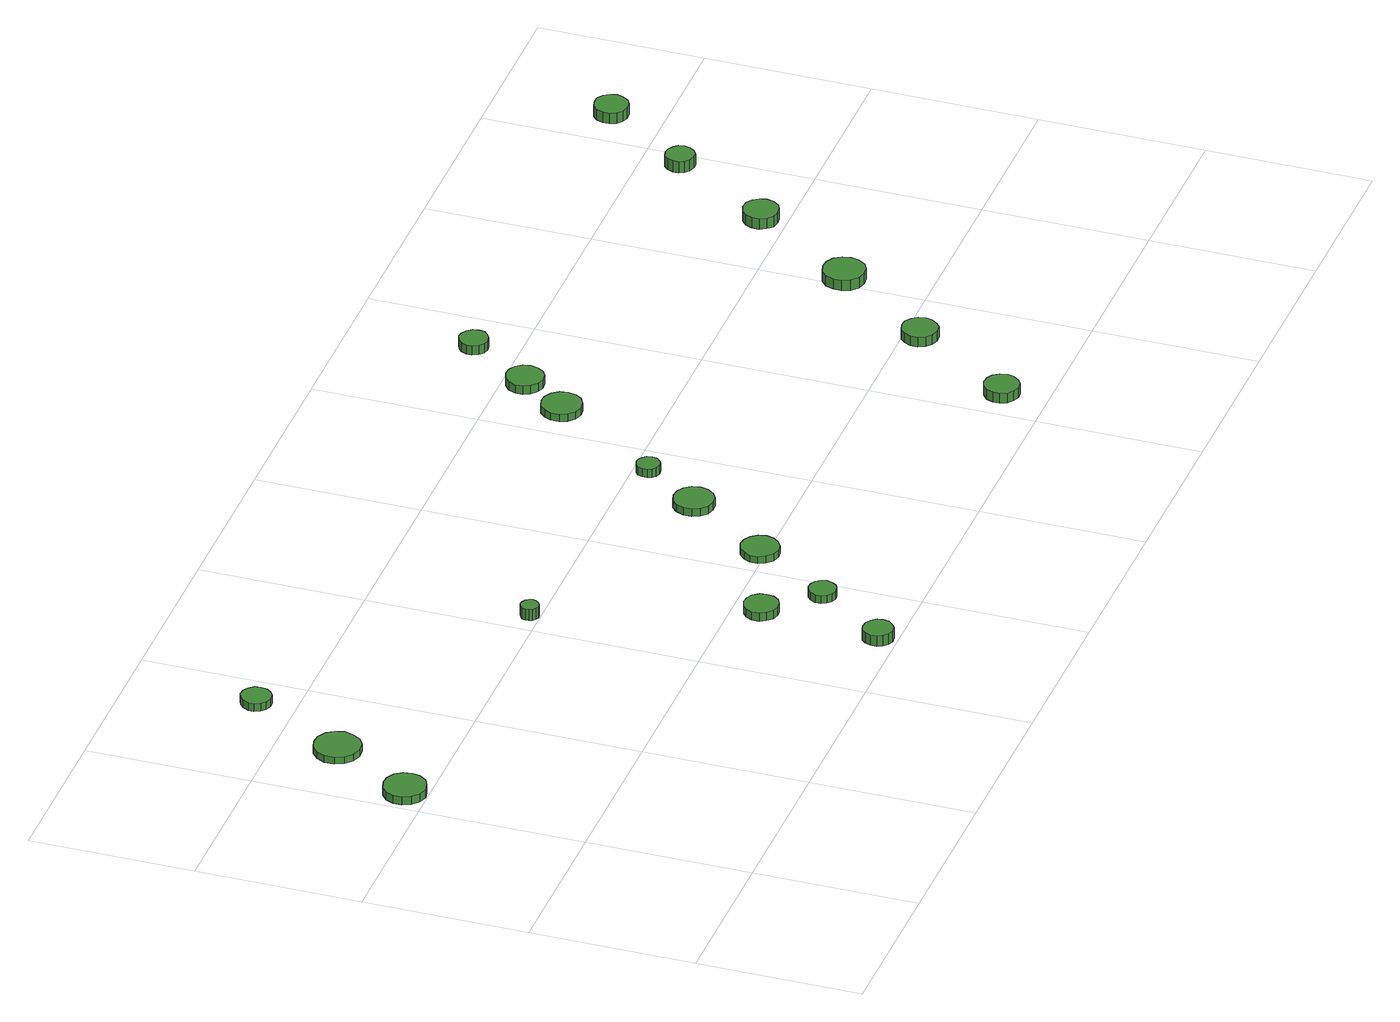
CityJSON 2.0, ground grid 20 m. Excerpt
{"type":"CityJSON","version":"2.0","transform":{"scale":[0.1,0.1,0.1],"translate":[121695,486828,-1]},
"CityObjects":{
"tree1":{"type":"SolitaryVegetationObject","attributes":{"function":"something"},"geometry":[{"type":"MultiSurface","lod":"1","boundaries":[[[0,1,2,3,4,5,6,7,8,9,10,11,12,13,14]],[[15,16,17,18,19,20,21,22,23,24,25,26,27,28,29]],[[0,29,28,1]],[[1,28,27,2]],[[2,27,26,3]],[[3,26,25,4]],[[4,25,24,5]],[[5,24,23,6]],[[6,23,22,7]],[[7,22,21,8]],[[8,21,20,9]],[[9,20,19,10]],[[10,19,18,11]],[[11,18,17,12]],[[12,17,16,13]],[[13,16,15,14]],[[14,15,29,0]]]}]},
"tree2":{"type":"SolitaryVegetationObject","attributes":{"function":"something"},"geometry":[{"type":"MultiSurface","lod":"1","boundaries":[[[30,31,32,33,34,35,36,37,38,39,40,41,42,43,44]],[[45,46,47,48,49,50,51,52,53,54,55,56,57,58,59]],[[30,59,58,31]],[[31,58,57,32]],[[32,57,56,33]],[[33,56,55,34]],[[34,55,54,35]],[[35,54,53,36]],[[36,53,52,37]],[[37,52,51,38]],[[38,51,50,39]],[[39,50,49,40]],[[40,49,48,41]],[[41,48,47,42]],[[42,47,46,43]],[[43,46,45,44]],[[44,45,59,30]]]}]},
"tree3":{"type":"SolitaryVegetationObject","attributes":{"function":"something"},"geometry":[{"type":"MultiSurface","lod":"1","boundaries":[[[60,61,62,63,64,65,66,67,68,69,70,71,72,73,74]],[[75,76,77,78,79,80,81,82,83,84,85,86,87,88,89]],[[60,89,88,61]],[[61,88,87,62]],[[62,87,86,63]],[[63,86,85,64]],[[64,85,84,65]],[[65,84,83,66]],[[66,83,82,67]],[[67,82,81,68]],[[68,81,80,69]],[[69,80,79,70]],[[70,79,78,71]],[[71,78,77,72]],[[72,77,76,73]],[[73,76,75,74]],[[74,75,89,60]]]}]},
"tree4":{"type":"SolitaryVegetationObject","attributes":{"function":"something"},"geometry":[{"type":"MultiSurface","lod":"1","boundaries":[[[90,91,92,93,94,95,96,97,98,99,100,101,102,103,104]],[[105,106,107,108,109,110,111,112,113,114,115,116,117,118,119]],[[90,119,118,91]],[[91,118,117,92]],[[92,117,116,93]],[[93,116,115,94]],[[94,115,114,95]],[[95,114,113,96]],[[96,113,112,97]],[[97,112,111,98]],[[98,111,110,99]],[[99,110,109,100]],[[100,109,108,101]],[[101,108,107,102]],[[102,107,106,103]],[[103,106,105,104]],[[104,105,119,90]]]}]},
"tree5":{"type":"SolitaryVegetationObject","attributes":{"function":"something"},"geometry":[{"type":"MultiSurface","lod":"1","boundaries":[[[120,121,122,123,124,125,126,127,128,129,130,131,132,133,134]],[[135,136,137,138,139,140,141,142,143,144,145,146,147,148,149]],[[120,149,148,121]],[[121,148,147,122]],[[122,147,146,123]],[[123,146,145,124]],[[124,145,144,125]],[[125,144,143,126]],[[126,143,142,127]],[[127,142,141,128]],[[128,141,140,129]],[[129,140,139,130]],[[130,139,138,131]],[[131,138,137,132]],[[132,137,136,133]],[[133,136,135,134]],[[134,135,149,120]]]}]},
"tree6":{"type":"SolitaryVegetationObject","attributes":{"function":"something"},"geometry":[{"type":"MultiSurface","lod":"1","boundaries":[[[150,151,152,153,154,155,156,157,158,159,160,161,162,163,164]],[[165,166,167,168,169,170,171,172,173,174,175,176,177,178,179]],[[150,179,178,151]],[[151,178,177,152]],[[152,177,176,153]],[[153,176,175,154]],[[154,175,174,155]],[[155,174,173,156]],[[156,173,172,157]],[[157,172,171,158]],[[158,171,170,159]],[[159,170,169,160]],[[160,169,168,161]],[[161,168,167,162]],[[162,167,166,163]],[[163,166,165,164]],[[164,165,179,150]]]}]},
"tree7":{"type":"SolitaryVegetationObject","attributes":{"function":"something"},"geometry":[{"type":"MultiSurface","lod":"1","boundaries":[[[180,181,182,183,184,185,186,187,188,189,190,191,192,193,194]],[[195,196,197,198,199,200,201,202,203,204,205,206,207,208,209]],[[180,209,208,181]],[[181,208,207,182]],[[182,207,206,183]],[[183,206,205,184]],[[184,205,204,185]],[[185,204,203,186]],[[186,203,202,187]],[[187,202,201,188]],[[188,201,200,189]],[[189,200,199,190]],[[190,199,198,191]],[[191,198,197,192]],[[192,197,196,193]],[[193,196,195,194]],[[194,195,209,180]]]}]},
"tree8":{"type":"SolitaryVegetationObject","attributes":{"function":"something"},"geometry":[{"type":"MultiSurface","lod":"1","boundaries":[[[210,211,212,213,214,215,216,217,218,219,220,221,222,223,224]],[[225,226,227,228,229,230,231,232,233,234,235,236,237,238,239]],[[210,239,238,211]],[[211,238,237,212]],[[212,237,236,213]],[[213,236,235,214]],[[214,235,234,215]],[[215,234,233,216]],[[216,233,232,217]],[[217,232,231,218]],[[218,231,230,219]],[[219,230,229,220]],[[220,229,228,221]],[[221,228,227,222]],[[222,227,226,223]],[[223,226,225,224]],[[224,225,239,210]]]}]},
"tree9":{"type":"SolitaryVegetationObject","attributes":{"function":"something"},"geometry":[{"type":"MultiSurface","lod":"1","boundaries":[[[240,241,242,243,244,245,246,247,248,249,250,251,252,253,254]],[[255,256,257,258,259,260,261,262,263,264,265,266,267,268,269]],[[240,269,268,241]],[[241,268,267,242]],[[242,267,266,243]],[[243,266,265,244]],[[244,265,264,245]],[[245,264,263,246]],[[246,263,262,247]],[[247,262,261,248]],[[248,261,260,249]],[[249,260,259,250]],[[250,259,258,251]],[[251,258,257,252]],[[252,257,256,253]],[[253,256,255,254]],[[254,255,269,240]]]}]},
"tree10":{"type":"SolitaryVegetationObject","attributes":{"function":"something"},"geometry":[{"type":"MultiSurface","lod":"1","boundaries":[[[270,271,272,273,274,275,276,277,278,279,280,281,282,283,284]],[[285,286,287,288,289,290,291,292,293,294,295,296,297,298,299]],[[270,299,298,271]],[[271,298,297,272]],[[272,297,296,273]],[[273,296,295,274]],[[274,295,294,275]],[[275,294,293,276]],[[276,293,292,277]],[[277,292,291,278]],[[278,291,290,279]],[[279,290,289,280]],[[280,289,288,281]],[[281,288,287,282]],[[282,287,286,283]],[[283,286,285,284]],[[284,285,299,270]]]}]},
"tree11":{"type":"SolitaryVegetationObject","attributes":{"function":"something"},"geometry":[{"type":"MultiSurface","lod":"1","boundaries":[[[300,301,302,303,304,305,306,307,308,309,310,311,312,313,314]],[[315,316,317,318,319,320,321,322,323,324,325,326,327,328,329]],[[300,329,328,301]],[[301,328,327,302]],[[302,327,326,303]],[[303,326,325,304]],[[304,325,324,305]],[[305,324,323,306]],[[306,323,322,307]],[[307,322,321,308]],[[308,321,320,309]],[[309,320,319,310]],[[310,319,318,311]],[[311,318,317,312]],[[312,317,316,313]],[[313,316,315,314]],[[314,315,329,300]]]}]},
"tree12":{"type":"SolitaryVegetationObject","attributes":{"function":"something"},"geometry":[{"type":"MultiSurface","lod":"1","boundaries":[[[330,331,332,333,334,335,336,337,338,339,340,341,342,343,344]],[[345,346,347,348,349,350,351,352,353,354,355,356,357,358,359]],[[330,359,358,331]],[[331,358,357,332]],[[332,357,356,333]],[[333,356,355,334]],[[334,355,354,335]],[[335,354,353,336]],[[336,353,352,337]],[[337,352,351,338]],[[338,351,350,339]],[[339,350,349,340]],[[340,349,348,341]],[[341,348,347,342]],[[342,347,346,343]],[[343,346,345,344]],[[344,345,359,330]]]}]},
"tree13":{"type":"SolitaryVegetationObject","attributes":{"function":"something"},"geometry":[{"type":"MultiSurface","lod":"1","boundaries":[[[360,361,362,363,364,365,366,367,368,369,370,371,372,373,374]],[[375,376,377,378,379,380,381,382,383,384,385,386,387,388,389]],[[360,389,388,361]],[[361,388,387,362]],[[362,387,386,363]],[[363,386,385,364]],[[364,385,384,365]],[[365,384,383,366]],[[366,383,382,367]],[[367,382,381,368]],[[368,381,380,369]],[[369,380,379,370]],[[370,379,378,371]],[[371,378,377,372]],[[372,377,376,373]],[[373,376,375,374]],[[374,375,389,360]]]}]},
"tree14":{"type":"SolitaryVegetationObject","attributes":{"function":"something"},"geometry":[{"type":"MultiSurface","lod":"1","boundaries":[[[390,391,392,393,394,395,396,397,398,399,400,401,402,403,404]],[[405,406,407,408,409,410,411,412,413,414,415,416,417,418,419]],[[390,419,418,391]],[[391,418,417,392]],[[392,417,416,393]],[[393,416,415,394]],[[394,415,414,395]],[[395,414,413,396]],[[396,413,412,397]],[[397,412,411,398]],[[398,411,410,399]],[[399,410,409,400]],[[400,409,408,401]],[[401,408,407,402]],[[402,407,406,403]],[[403,406,405,404]],[[404,405,419,390]]]}]},
"tree15":{"type":"SolitaryVegetationObject","attributes":{"function":"something"},"geometry":[{"type":"MultiSurface","lod":"1","boundaries":[[[420,421,422,423,424,425,426,427,428,429,430,431,432,433,434]],[[435,436,437,438,439,440,441,442,443,444,445,446,447,448,449]],[[420,449,448,421]],[[421,448,447,422]],[[422,447,446,423]],[[423,446,445,424]],[[424,445,444,425]],[[425,444,443,426]],[[426,443,442,427]],[[427,442,441,428]],[[428,441,440,429]],[[429,440,439,430]],[[430,439,438,431]],[[431,438,437,432]],[[432,437,436,433]],[[433,436,435,434]],[[434,435,449,420]]]}]},
"tree16":{"type":"SolitaryVegetationObject","attributes":{"function":"something"},"geometry":[{"type":"MultiSurface","lod":"1","boundaries":[[[450,451,452,453,454,455,456,457,458,459,460,461,462,463,464]],[[465,466,467,468,469,470,471,472,473,474,475,476,477,478,479]],[[450,479,478,451]],[[451,478,477,452]],[[452,477,476,453]],[[453,476,475,454]],[[454,475,474,455]],[[455,474,473,456]],[[456,473,472,457]],[[457,472,471,458]],[[458,471,470,459]],[[459,470,469,460]],[[460,469,468,461]],[[461,468,467,462]],[[462,467,466,463]],[[463,466,465,464]],[[464,465,479,450]]]}]},
"tree17":{"type":"SolitaryVegetationObject","attributes":{"function":"something"},"geometry":[{"type":"MultiSurface","lod":"1","boundaries":[[[480,481,482,483,484,485,486,487,488,489,490,491,492,493,494]],[[495,496,497,498,499,500,501,502,503,504,505,506,507,508,509]],[[480,509,508,481]],[[481,508,507,482]],[[482,507,506,483]],[[483,506,505,484]],[[484,505,504,485]],[[485,504,503,486]],[[486,503,502,487]],[[487,502,501,488]],[[488,501,500,489]],[[489,500,499,490]],[[490,499,498,491]],[[491,498,497,492]],[[492,497,496,493]],[[493,496,495,494]],[[494,495,509,480]]]}]},
"tree18":{"type":"SolitaryVegetationObject","attributes":{"function":"something"},"geometry":[{"type":"MultiSurface","lod":"1","boundaries":[[[510,511,512,513,514,515,516,517,518,519,520,521,522,523,524]],[[525,526,527,528,529,530,531,532,533,534,535,536,537,538,539]],[[510,539,538,511]],[[511,538,537,512]],[[512,537,536,513]],[[513,536,535,514]],[[514,535,534,515]],[[515,534,533,516]],[[516,533,532,517]],[[517,532,531,518]],[[518,531,530,519]],[[519,530,529,520]],[[520,529,528,521]],[[521,528,527,522]],[[522,527,526,523]],[[523,526,525,524]],[[524,525,539,510]]]}]},
"tree19":{"type":"SolitaryVegetationObject","attributes":{"function":"something"},"geometry":[{"type":"MultiSurface","lod":"1","boundaries":[[[540,541,542,543,544,545,546,547,548,549,550,551,552,553,554]],[[555,556,557,558,559,560,561,562,563,564,565,566,567,568,569]],[[540,569,568,541]],[[541,568,567,542]],[[542,567,566,543]],[[543,566,565,544]],[[544,565,564,545]],[[545,564,563,546]],[[546,563,562,547]],[[547,562,561,548]],[[548,561,560,549]],[[549,560,559,550]],[[550,559,558,551]],[[551,558,557,552]],[[552,557,556,553]],[[553,556,555,554]],[[554,555,569,540]]]}]}
},
"vertices":[
[57,427,17],[55,437,17],[49,446,17],[39,451,17],[29,452,17],[19,449,17],[11,442,17],[6,432,17],[6,422,17],[11,412,17],[19,405,17],[29,401,17],[39,403,17],[49,408,17],[55,417,17],[55,417,6],[49,408,6],[39,403,6],[29,401,6],[19,405,6],[11,412,6],[6,422,6],[6,432,6],[11,442,6],[19,449,6],[29,452,6],[39,451,6],[49,446,6],[55,437,6],[57,427,6],
[118,528,15],[115,539,15],[109,548,15],[99,554,15],[87,555,15],[76,552,15],[68,544,15],[63,534,15],[63,522,15],[68,512,15],[76,504,15],[87,500,15],[99,501,15],[109,507,15],[115,517,15],[115,517,6],[109,507,6],[99,501,6],[87,500,6],[76,504,6],[68,512,6],[63,522,6],[63,534,6],[68,544,6],[76,552,6],[87,555,6],[99,554,6],[109,548,6],[115,539,6],[118,528,6],
[174,648,16],[173,655,16],[168,661,16],[162,665,16],[154,666,16],[147,663,16],[142,658,16],[138,651,16],[138,644,16],[142,637,16],[147,632,16],[154,629,16],[162,630,16],[168,634,16],[173,640,16],[173,640,6],[168,634,6],[162,630,6],[154,629,6],[147,632,6],[142,637,6],[138,644,6],[138,651,6],[142,658,6],[147,663,6],[154,666,6],[162,665,6],[168,661,6],[173,655,6],[174,648,6],
[528,22,21],[527,29,21],[522,35,21],[516,39,21],[508,40,21],[501,38,21],[496,33,21],[493,26,21],[493,18,21],[496,12,21],[501,7,21],[508,4,21],[516,5,21],[522,9,21],[527,15,21],[527,15,7],[522,9,7],[516,5,7],[508,4,7],[501,7,7],[496,12,7],[493,18,7],[493,26,7],[496,33,7],[501,38,7],[508,40,7],[516,39,7],[522,35,7],[527,29,7],[528,22,7],
[440,412,21],[439,416,21],[436,420,21],[432,422,21],[428,423,21],[424,421,21],[420,418,21],[419,414,21],[419,410,21],[420,406,21],[424,403,21],[428,401,21],[432,402,21],[436,404,21],[439,408,21],[439,408,6],[436,404,6],[432,402,6],[428,401,6],[424,403,6],[420,406,6],[419,410,6],[419,414,6],[420,418,6],[424,421,6],[428,423,6],[432,422,6],[436,420,6],[439,416,6],[440,412,6],
[540,166,18],[539,174,18],[534,181,18],[526,185,18],[518,186,18],[510,183,18],[504,178,18],[500,170,18],[500,161,18],[504,154,18],[510,148,18],[518,145,18],[526,146,18],[534,150,18],[539,157,18],[539,157,7],[534,150,7],[526,146,7],[518,145,7],[510,148,7],[504,154,7],[500,161,7],[500,170,7],[504,178,7],[510,183,7],[518,186,7],[526,185,7],[534,181,7],[539,174,7],[540,166,7],
[591,111,17],[589,117,17],[585,123,17],[579,126,17],[572,127,17],[566,125,17],[561,120,17],[558,114,17],[558,107,17],[561,101,17],[566,96,17],[572,94,17],[579,95,17],[585,98,17],[589,104,17],[589,104,7],[585,98,7],[579,95,7],[572,94,7],[566,96,7],[561,101,7],[558,107,7],[558,114,7],[561,120,7],[566,125,7],[572,127,7],[579,126,7],[585,123,7],[589,117,7],[591,111,7],
[661,207,15],[659,216,15],[653,224,15],[645,229,15],[636,230,15],[627,227,15],[620,220,15],[616,212,15],[616,202,15],[620,194,15],[627,187,15],[636,184,15],[645,185,15],[653,190,15],[659,198,15],[659,198,6],[653,190,6],[645,185,6],[636,184,6],[627,187,6],[620,194,6],[616,202,6],[616,212,6],[620,220,6],[627,227,6],[636,230,6],[645,229,6],[653,224,6],[659,216,6],[661,207,6],
[732,310,16],[730,320,16],[724,328,16],[716,333,16],[706,334,16],[696,331,16],[689,324,16],[685,315,16],[685,305,16],[689,296,16],[696,289,16],[706,286,16],[716,287,16],[724,292,16],[730,300,16],[730,300,6],[724,292,6],[716,287,6],[706,286,6],[696,289,6],[689,296,6],[685,305,6],[685,315,6],[689,324,6],[696,331,6],[706,334,6],[716,333,6],[724,328,6],[730,320,6],[732,310,6],
[773,382,17],[772,388,17],[768,392,17],[764,395,17],[758,396,17],[752,394,17],[748,390,17],[746,385,17],[746,379,17],[748,374,17],[752,370,17],[758,368,17],[764,369,17],[768,372,17],[772,376,17],[772,376,6],[768,372,6],[764,369,6],[758,368,6],[752,370,6],[748,374,6],[746,379,6],[746,385,6],[748,390,6],[752,394,6],[758,396,6],[764,395,6],[768,392,6],[772,388,6],[773,382,6],
[872,516,16],[870,526,16],[864,534,16],[855,539,16],[846,540,16],[836,537,16],[829,530,16],[825,521,16],[825,511,16],[829,502,16],[836,495,16],[846,492,16],[855,493,16],[864,498,16],[870,506,16],[870,506,6],[864,498,6],[855,493,6],[846,492,6],[836,495,6],[829,502,6],[825,511,6],[825,521,6],[829,530,6],[836,537,6],[846,540,6],[855,539,6],[864,534,6],[870,526,6],[872,516,6],
[1062,54,20],[1060,63,20],[1055,70,20],[1048,74,20],[1039,75,20],[1031,72,20],[1024,66,20],[1021,58,20],[1021,50,20],[1024,42,20],[1031,36,20],[1039,33,20],[1048,34,20],[1055,39,20],[1060,46,20],[1060,46,7],[1055,39,7],[1048,34,7],[1039,33,7],[1031,36,7],[1024,42,7],[1021,50,7],[1021,58,7],[1024,66,7],[1031,72,7],[1039,75,7],[1048,74,7],[1055,70,7],[1060,63,7],[1062,54,7],
[910,574,17],[908,583,17],[903,590,17],[895,595,17],[886,596,17],[877,593,17],[870,587,17],[866,578,17],[866,569,17],[870,561,17],[877,554,17],[886,551,17],[895,552,17],[903,557,17],[908,565,17],[908,565,6],[903,557,6],[895,552,6],[886,551,6],[877,554,6],[870,561,6],[866,569,6],[866,578,6],[870,587,6],[877,593,6],[886,596,6],[895,595,6],[903,590,6],[908,583,6],[910,574,6],
[960,653,18],[959,660,18],[954,666,18],[948,670,18],[941,671,18],[934,668,18],[929,664,18],[926,657,18],[926,650,18],[929,643,18],[934,638,18],[941,636,18],[948,637,18],[954,641,18],[959,646,18],[959,646,6],[954,641,6],[948,637,6],[941,636,6],[934,638,6],[929,643,6],[926,650,6],[926,657,6],[929,664,6],[934,668,6],[941,671,6],[948,670,6],[954,666,6],[959,660,6],[960,653,6],
[1146,180,19],[1144,189,19],[1139,196,19],[1132,201,19],[1123,202,19],[1114,199,19],[1108,193,19],[1104,185,19],[1104,176,19],[1108,168,19],[1114,162,19],[1123,159,19],[1132,160,19],[1139,165,19],[1144,172,19],[1144,172,6],[1139,165,6],[1132,160,6],[1123,159,6],[1114,162,6],[1108,168,6],[1104,176,6],[1104,185,6],[1108,193,6],[1114,199,6],[1123,202,6],[1132,201,6],[1139,196,6],[1144,189,6],[1146,180,6],
[1237,301,20],[1235,311,20],[1229,320,20],[1220,325,20],[1210,326,20],[1200,323,20],[1192,316,20],[1188,306,20],[1188,296,20],[1192,286,20],[1200,279,20],[1210,276,20],[1220,277,20],[1229,282,20],[1235,291,20],[1235,291,6],[1229,282,6],[1220,277,6],[1210,276,6],[1200,279,6],[1192,286,6],[1188,296,6],[1188,306,6],[1192,316,6],[1200,323,6],[1210,326,6],[1220,325,6],[1229,320,6],[1235,311,6],[1237,301,6],
[1322,431,20],[1320,439,20],[1315,446,20],[1308,451,20],[1299,452,20],[1290,449,20],[1284,443,20],[1280,435,20],[1280,426,20],[1284,418,20],[1290,412,20],[1299,410,20],[1308,411,20],[1315,415,20],[1320,422,20],[1320,422,6],[1315,415,6],[1308,411,6],[1299,410,6],[1290,412,6],[1284,418,6],[1280,426,6],[1280,435,6],[1284,443,6],[1290,449,6],[1299,452,6],[1308,451,6],[1315,446,6],[1320,439,6],[1322,431,6],
[1398,555,20],[1396,562,20],[1392,567,20],[1386,571,20],[1379,572,20],[1372,570,20],[1367,565,20],[1364,558,20],[1364,551,20],[1367,545,20],[1372,540,20],[1379,538,20],[1386,538,20],[1392,542,20],[1396,548,20],[1396,548,5],[1392,542,5],[1386,538,5],[1379,538,5],[1372,540,5],[1367,545,5],[1364,551,5],[1364,558,5],[1367,565,5],[1372,570,5],[1379,572,5],[1386,571,5],[1392,567,5],[1396,562,5],[1398,555,5],
[1475,662,20],[1473,670,20],[1468,677,20],[1461,682,20],[1452,682,20],[1444,680,20],[1438,674,20],[1435,666,20],[1435,658,20],[1438,650,20],[1444,645,20],[1452,642,20],[1461,643,20],[1468,647,20],[1473,654,20],[1473,654,6],[1468,647,6],[1461,643,6],[1452,642,6],[1444,645,6],[1438,650,6],[1435,658,6],[1435,666,6],[1438,674,6],[1444,680,6],[1452,682,6],[1461,682,6],[1468,677,6],[1473,670,6],[1475,662,6]
]}
